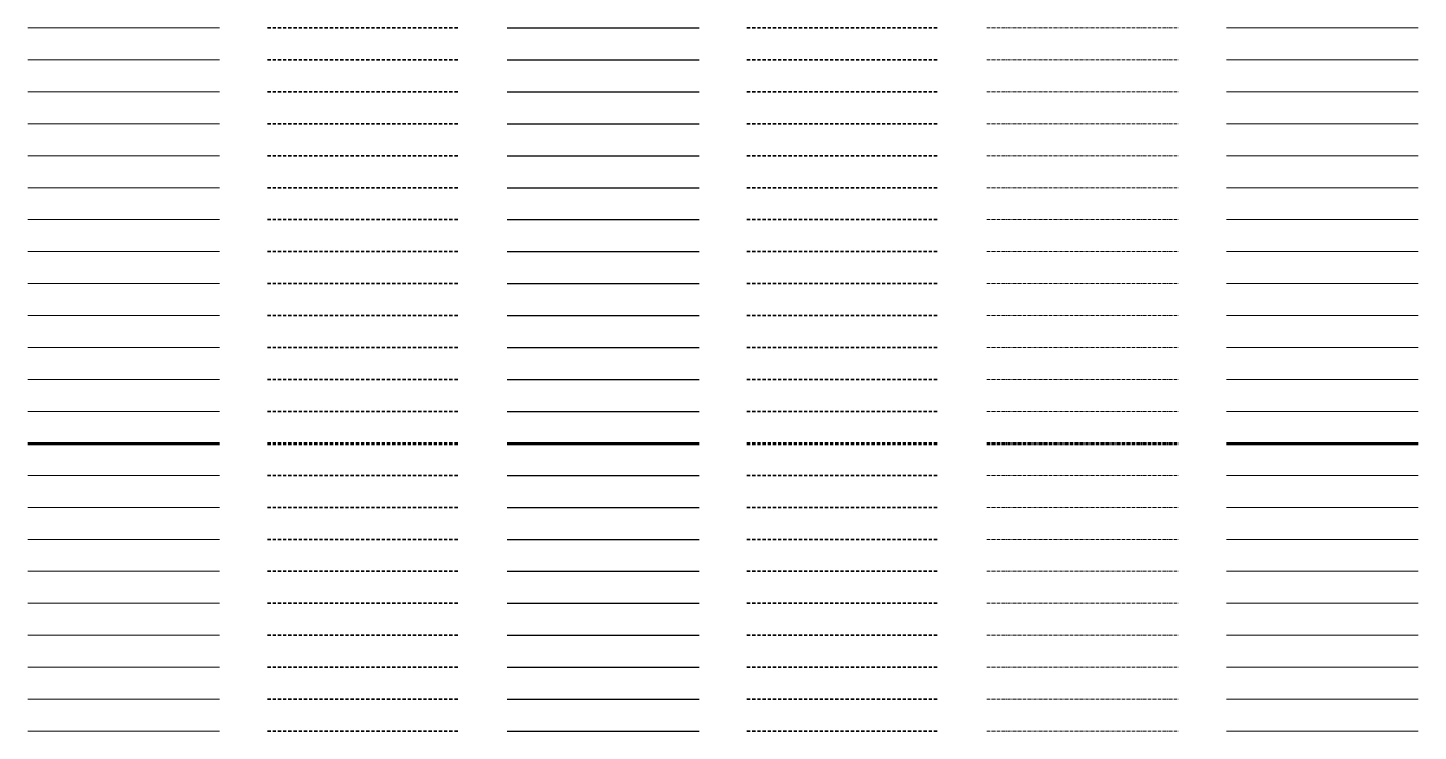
# Model space of a CAD drawing. Header units: metres. Extents: x -170 to 2070, y -13 to 14380.
# Drawn here: x 150 to 1020, y 12140 to 12580 of the extents above; entities that cross this region are included whole.
import ezdxf
from ezdxf.lldxf.tags import DXFTag

# ---------------------------------------------------------------- set-up
doc = ezdxf.new("R2010")
doc.units = ezdxf.units.M
doc.linetypes.add('KL-SO', pattern=[3.25, 2, -1.25])
doc.linetypes.add('KL-VERLATEN-SO', pattern=[3.25, 2, -0.5, 0.25, -0.5])
for name, color, linetype, lineweight in [('B-OI-KL-ET_MS_TRANSPORT_3 kV_1x25Cu as16-G', 12, 'Continuous', 18), ('B-OI-KL-ET_MS_TRANSPORT_3 kV_1x25Cu as16-RESERVE-G', 12, 'KL-RESERVE-SO', 18), ('B-OI-KL-ET_MS_TRANSPORT_3 kV_1x25Cu as16-VERLATEN-G', 12, 'KL-VERLATEN-SO', 18), ('B-OI-KL-ET_MS_TRANSPORT_3 kV_1x400Alrm as35-G', 12, 'Continuous', 18), ('B-OI-KL-ET_MS_TRANSPORT_3 kV_1x400Alrm as35-RESERVE-G', 12, 'KL-RESERVE-SO', 18), ('B-OI-KL-ET_MS_TRANSPORT_3 kV_1x400Alrm as35-VERLATEN-G', 12, 'KL-VERLATEN-SO', 18), ('B-OI-KL-ET_MS_TRANSPORT_3 kV_1x630Alrm as35-G', 12, 'Continuous', 18), ('B-OI-KL-ET_MS_TRANSPORT_3 kV_1x630Alrm as35-RESERVE-G', 12, 'KL-RESERVE-SO', 18), ('B-OI-KL-ET_MS_TRANSPORT_3 kV_1x630Alrm as35-VERLATEN-G', 12, 'KL-VERLATEN-SO', 18), ('B-OI-KL-ET_MS_TRANSPORT_3 kV_1x630Cu as50-G', 12, 'Continuous', 18), ('B-OI-KL-ET_MS_TRANSPORT_3 kV_1x630Cu as50-RESERVE-G', 12, 'KL-RESERVE-SO', 18), ('B-OI-KL-ET_MS_TRANSPORT_3 kV_1x630Cu as50-VERLATEN-G', 12, 'KL-VERLATEN-SO', 18), ('B-OI-KL-ET_MS_TRANSPORT_3 kV_1x800Alrm as35-G', 12, 'Continuous', 18), ('B-OI-KL-ET_MS_TRANSPORT_3 kV_1x800Alrm as35-RESERVE-G', 12, 'KL-RESERVE-SO', 18), ('B-OI-KL-ET_MS_TRANSPORT_3 kV_1x800Alrm as35-VERLATEN-G', 12, 'KL-VERLATEN-SO', 18), ('B-OI-KL-ET_MS_TRANSPORT_3 kV_1x95Alrm as50-G', 12, 'Continuous', 18), ('B-OI-KL-ET_MS_TRANSPORT_3 kV_1x95Alrm as50-RESERVE-G', 12, 'KL-RESERVE-SO', 18), ('B-OI-KL-ET_MS_TRANSPORT_3 kV_1x95Alrm as50-VERLATEN-G', 12, 'KL-VERLATEN-SO', 18), ('B-OI-KL-ET_MS_TRANSPORT_3 kV_3x240Alrm as35-G', 12, 'Continuous', 18), ('B-OI-KL-ET_MS_TRANSPORT_3 kV_3x240Alrm as35-RESERVE-G', 12, 'KL-RESERVE-SO', 18), ('B-OI-KL-ET_MS_TRANSPORT_3 kV_3x240Alrm as35-VERLATEN-G', 12, 'KL-VERLATEN-SO', 18), ('B-OI-KL-ET_MS_TRANSPORT_3 kV_OVERIG-G', 12, 'Continuous', 18), ('B-OI-KL-ET_MS_TRANSPORT_3 kV_OVERIG-RESERVE-G', 12, 'KL-RESERVE-SO', 18), ('B-OI-KL-ET_MS_TRANSPORT_3 kV_OVERIG-VERLATEN-G', 12, 'KL-VERLATEN-SO', 18), ('B-OI-KL-ET_MS_TUNNELLEIDING-G', 7, 'Continuous', 18), ('B-OI-KL-ET_MS_TUNNELLEIDING-RESERVE-G', 7, 'KL-RESERVE-SO', 18), ('B-OI-KL-ET_MS_TUNNELLEIDING-VERLATEN-G', 7, 'KL-VERLATEN-SO', 18), ('B-OI-KL-ET_MS_VERWIJZING_MANTELBUIS-G', 7, 'Continuous', 70), ('B-OI-KL-ET_MS_VERWIJZING_MANTELBUIS-RESERVE-G', 7, 'KL-RESERVE-SO', 70), ('B-OI-KL-ET_MS_VERWIJZING_MANTELBUIS-VERLATEN-G', 7, 'KL-VERLATEN-SO', 70), ('B-OI-KL-ET_MS_ZINKER_BOOG-G', 7, 'Continuous', 18), ('B-OI-KL-ET_MS_ZINKER_BOOG-RESERVE-G', 7, 'KL-RESERVE-SO', 18), ('B-OI-KL-ET_MS_ZINKER_BOOG-VERLATEN-G', 7, 'KL-VERLATEN-SO', 18), ('B-OI-KL-ET_MS_ZINKER_OVERIG-G', 7, 'Continuous', 18), ('B-OI-KL-ET_MS_ZINKER_OVERIG-RESERVE-G', 7, 'KL-RESERVE-SO', 18), ('B-OI-KL-ET_MS_ZINKER_OVERIG-VERLATEN-G', 7, 'KL-VERLATEN-SO', 18), ('B-OI-KL-ET_MS_ZINKER_SLEEP-G', 7, 'Continuous', 18), ('B-OI-KL-ET_MS_ZINKER_SLEEP-RESERVE-G', 7, 'KL-RESERVE-SO', 18), ('B-OI-KL-ET_MS_ZINKER_SLEEP-VERLATEN-G', 7, 'KL-VERLATEN-SO', 18), ('B-OI-KL-ET_OV_AANSLUITNET_230 V_3x10Cu-G', 14, 'Continuous', 18), ('B-OI-KL-ET_OV_AANSLUITNET_230 V_3x10Cu-RESERVE-G', 14, 'KL-RESERVE-SO', 18), ('B-OI-KL-ET_OV_AANSLUITNET_230 V_3x10Cu-VERLATEN-G', 14, 'KL-VERLATEN-SO', 18), ('B-OI-KL-ET_OV_AANSLUITNET_230 V_3x2.5Cu-G', 14, 'Continuous', 18), ('B-OI-KL-ET_OV_AANSLUITNET_230 V_3x2.5Cu-RESERVE-G', 14, 'KL-RESERVE-SO', 18), ('B-OI-KL-ET_OV_AANSLUITNET_230 V_3x2.5Cu-VERLATEN-G', 14, 'KL-VERLATEN-SO', 18), ('B-OI-KL-ET_OV_AANSLUITNET_230 V_4x10Cu-G', 14, 'Continuous', 18), ('B-OI-KL-ET_OV_AANSLUITNET_230 V_4x10Cu-RESERVE-G', 14, 'KL-RESERVE-SO', 18), ('B-OI-KL-ET_OV_AANSLUITNET_230 V_4x10Cu-VERLATEN-G', 14, 'KL-VERLATEN-SO', 18), ('B-OI-KL-ET_OV_AANSLUITNET_230 V_4x150Al 4x6Cu-G', 14, 'Continuous', 18), ('B-OI-KL-ET_OV_AANSLUITNET_230 V_4x150Al 4x6Cu-RESERVE-G', 14, 'KL-RESERVE-SO', 18), ('B-OI-KL-ET_OV_AANSLUITNET_230 V_4x150Al 4x6Cu-VERLATEN-G', 14, 'KL-VERLATEN-SO', 18), ('B-OI-KL-ET_OV_AANSLUITNET_230 V_4x150Al-G', 14, 'Continuous', 18), ('B-OI-KL-ET_OV_AANSLUITNET_230 V_4x150Al-RESERVE-G', 14, 'KL-RESERVE-SO', 18), ('B-OI-KL-ET_OV_AANSLUITNET_230 V_4x150Al-VERLATEN-G', 14, 'KL-VERLATEN-SO', 18), ('B-OI-KL-ET_OV_AANSLUITNET_230 V_4x16Cu 4x2.5Cu-G', 14, 'Continuous', 18), ('B-OI-KL-ET_OV_AANSLUITNET_230 V_4x16Cu 4x2.5Cu-RESERVE-G', 14, 'KL-RESERVE-SO', 18), ('B-OI-KL-ET_OV_AANSLUITNET_230 V_4x16Cu 4x2.5Cu-VERLATEN-G', 14, 'KL-VERLATEN-SO', 18), ('B-OI-KL-ET_OV_AANSLUITNET_230 V_4x16Cu-G', 14, 'Continuous', 18), ('B-OI-KL-ET_OV_AANSLUITNET_230 V_4x16Cu-RESERVE-G', 14, 'KL-RESERVE-SO', 18), ('B-OI-KL-ET_OV_AANSLUITNET_230 V_4x16Cu-VERLATEN-G', 14, 'KL-VERLATEN-SO', 18), ('B-OI-KL-ET_OV_AANSLUITNET_230 V_4x2.5Cu-G', 14, 'Continuous', 18), ('B-OI-KL-ET_OV_AANSLUITNET_230 V_4x2.5Cu-RESERVE-G', 14, 'KL-RESERVE-SO', 18), ('B-OI-KL-ET_OV_AANSLUITNET_230 V_4x2.5Cu-VERLATEN-G', 14, 'KL-VERLATEN-SO', 18), ('B-OI-KL-ET_OV_AANSLUITNET_230 V_4x240Al-G', 14, 'Continuous', 18), ('B-OI-KL-ET_OV_AANSLUITNET_230 V_4x240Al-RESERVE-G', 14, 'KL-RESERVE-SO', 18), ('B-OI-KL-ET_OV_AANSLUITNET_230 V_4x240Al-VERLATEN-G', 14, 'KL-VERLATEN-SO', 18), ('B-OI-KL-ET_OV_AANSLUITNET_230 V_4x6Cu-G', 14, 'Continuous', 18), ('B-OI-KL-ET_OV_AANSLUITNET_230 V_4x6Cu-RESERVE-G', 14, 'KL-RESERVE-SO', 18), ('B-OI-KL-ET_OV_AANSLUITNET_230 V_4x6Cu-VERLATEN-G', 14, 'KL-VERLATEN-SO', 18), ('N-OI-KL-ET_MS_TRANSPORT_3 kV_1x25Cu as16-G', 12, 'KL-SO', 35), ('N-OI-KL-ET_MS_TRANSPORT_3 kV_1x400Alrm as35-G', 12, 'KL-SO', 35), ('N-OI-KL-ET_MS_TRANSPORT_3 kV_1x630Alrm as35-G', 12, 'KL-SO', 35), ('N-OI-KL-ET_MS_TRANSPORT_3 kV_1x630Cu as50-G', 12, 'KL-SO', 35), ('N-OI-KL-ET_MS_TRANSPORT_3 kV_1x800Alrm as35-G', 12, 'KL-SO', 35), ('N-OI-KL-ET_MS_TRANSPORT_3 kV_1x95Alrm as50-G', 12, 'KL-SO', 35), ('N-OI-KL-ET_MS_TRANSPORT_3 kV_3x240Alrm as35-G', 12, 'KL-SO', 35), ('N-OI-KL-ET_MS_TRANSPORT_3 kV_OVERIG-G', 12, 'KL-SO', 35), ('N-OI-KL-ET_MS_TUNNELLEIDING-G', 7, 'KL-SO', 35), ('N-OI-KL-ET_MS_VERWIJZING_MANTELBUIS-G', 10, 'KL-SO', 70), ('N-OI-KL-ET_MS_ZINKER_BOOG-G', 7, 'KL-SO', 35), ('N-OI-KL-ET_MS_ZINKER_OVERIG-G', 7, 'KL-SO', 35), ('N-OI-KL-ET_MS_ZINKER_SLEEP-G', 7, 'KL-SO', 35), ('N-OI-KL-ET_OV_AANSLUITNET_230 V_3x10Cu-G', 14, 'KL-SO', 35), ('N-OI-KL-ET_OV_AANSLUITNET_230 V_3x2.5Cu-G', 14, 'KL-SO', 35), ('N-OI-KL-ET_OV_AANSLUITNET_230 V_4x10Cu-G', 14, 'KL-SO', 35), ('N-OI-KL-ET_OV_AANSLUITNET_230 V_4x150Al 4x6Cu-G', 14, 'KL-SO', 35), ('N-OI-KL-ET_OV_AANSLUITNET_230 V_4x150Al-G', 14, 'KL-SO', 35), ('N-OI-KL-ET_OV_AANSLUITNET_230 V_4x16Cu 4x2.5Cu-G', 14, 'KL-SO', 35), ('N-OI-KL-ET_OV_AANSLUITNET_230 V_4x16Cu-G', 14, 'KL-SO', 35), ('N-OI-KL-ET_OV_AANSLUITNET_230 V_4x2.5Cu-G', 14, 'KL-SO', 35), ('N-OI-KL-ET_OV_AANSLUITNET_230 V_4x240Al-G', 14, 'KL-SO', 35), ('N-OI-KL-ET_OV_AANSLUITNET_230 V_4x6Cu-G', 14, 'KL-SO', 35), ('R-OI-KL-ET_MS_TRANSPORT_3 kV_1x25Cu as16-G', 12, 'KL-SO', 35), ('R-OI-KL-ET_MS_TRANSPORT_3 kV_1x400Alrm as35-G', 12, 'KL-SO', 35), ('R-OI-KL-ET_MS_TRANSPORT_3 kV_1x630Alrm as35-G', 12, 'KL-SO', 35), ('R-OI-KL-ET_MS_TRANSPORT_3 kV_1x630Cu as50-G', 12, 'KL-SO', 35), ('R-OI-KL-ET_MS_TRANSPORT_3 kV_1x800Alrm as35-G', 12, 'KL-SO', 35), ('R-OI-KL-ET_MS_TRANSPORT_3 kV_1x95Alrm as50-G', 12, 'KL-SO', 35), ('R-OI-KL-ET_MS_TRANSPORT_3 kV_3x240Alrm as35-G', 12, 'KL-SO', 35), ('R-OI-KL-ET_MS_TRANSPORT_3 kV_OVERIG-G', 12, 'KL-SO', 35), ('R-OI-KL-ET_MS_TUNNELLEIDING-G', 7, 'KL-SO', 35), ('R-OI-KL-ET_MS_VERWIJZING_MANTELBUIS-G', 10, 'KL-SO', 70), ('R-OI-KL-ET_MS_ZINKER_BOOG-G', 7, 'KL-SO', 35), ('R-OI-KL-ET_MS_ZINKER_OVERIG-G', 7, 'KL-SO', 35), ('R-OI-KL-ET_MS_ZINKER_SLEEP-G', 7, 'KL-SO', 35), ('R-OI-KL-ET_OV_AANSLUITNET_230 V_3x10Cu-G', 14, 'KL-SO', 35), ('R-OI-KL-ET_OV_AANSLUITNET_230 V_3x2.5Cu-G', 14, 'KL-SO', 35), ('R-OI-KL-ET_OV_AANSLUITNET_230 V_4x10Cu-G', 14, 'KL-SO', 35), ('R-OI-KL-ET_OV_AANSLUITNET_230 V_4x150Al 4x6Cu-G', 14, 'KL-SO', 35), ('R-OI-KL-ET_OV_AANSLUITNET_230 V_4x150Al-G', 14, 'KL-SO', 35), ('R-OI-KL-ET_OV_AANSLUITNET_230 V_4x16Cu 4x2.5Cu-G', 14, 'KL-SO', 35), ('R-OI-KL-ET_OV_AANSLUITNET_230 V_4x16Cu-G', 14, 'KL-SO', 35), ('R-OI-KL-ET_OV_AANSLUITNET_230 V_4x2.5Cu-G', 14, 'KL-SO', 35), ('R-OI-KL-ET_OV_AANSLUITNET_230 V_4x240Al-G', 14, 'KL-SO', 35), ('R-OI-KL-ET_OV_AANSLUITNET_230 V_4x6Cu-G', 14, 'KL-SO', 35), ('V-OI-KL-ET_MS_TRANSPORT_3 kV_1x25Cu as16-G', 12, 'V-KL-SO', 25), ('V-OI-KL-ET_MS_TRANSPORT_3 kV_1x400Alrm as35-G', 12, 'V-KL-SO', 25), ('V-OI-KL-ET_MS_TRANSPORT_3 kV_1x630Alrm as35-G', 12, 'V-KL-SO', 25), ('V-OI-KL-ET_MS_TRANSPORT_3 kV_1x630Cu as50-G', 12, 'V-KL-SO', 25), ('V-OI-KL-ET_MS_TRANSPORT_3 kV_1x800Alrm as35-G', 12, 'V-KL-SO', 25), ('V-OI-KL-ET_MS_TRANSPORT_3 kV_1x95Alrm as50-G', 12, 'V-KL-SO', 25), ('V-OI-KL-ET_MS_TRANSPORT_3 kV_3x240Alrm as35-G', 12, 'V-KL-SO', 25), ('V-OI-KL-ET_MS_TRANSPORT_3 kV_OVERIG-G', 12, 'V-KL-SO', 25), ('V-OI-KL-ET_MS_TUNNELLEIDING-G', 7, 'V-KL-SO', 25), ('V-OI-KL-ET_MS_VERWIJZING_MANTELBUIS-G', 7, 'V-KL-SO', 70), ('V-OI-KL-ET_MS_ZINKER_BOOG-G', 7, 'V-KL-SO', 25), ('V-OI-KL-ET_MS_ZINKER_OVERIG-G', 7, 'V-KL-SO', 25), ('V-OI-KL-ET_MS_ZINKER_SLEEP-G', 7, 'V-KL-SO', 25), ('V-OI-KL-ET_OV_AANSLUITNET_230 V_3x10Cu-G', 14, 'V-KL-SO', 25), ('V-OI-KL-ET_OV_AANSLUITNET_230 V_3x2.5Cu-G', 14, 'V-KL-SO', 25), ('V-OI-KL-ET_OV_AANSLUITNET_230 V_4x10Cu-G', 14, 'V-KL-SO', 25), ('V-OI-KL-ET_OV_AANSLUITNET_230 V_4x150Al 4x6Cu-G', 14, 'V-KL-SO', 25), ('V-OI-KL-ET_OV_AANSLUITNET_230 V_4x150Al-G', 14, 'V-KL-SO', 25), ('V-OI-KL-ET_OV_AANSLUITNET_230 V_4x16Cu 4x2.5Cu-G', 14, 'V-KL-SO', 25), ('V-OI-KL-ET_OV_AANSLUITNET_230 V_4x16Cu-G', 14, 'V-KL-SO', 25), ('V-OI-KL-ET_OV_AANSLUITNET_230 V_4x2.5Cu-G', 14, 'V-KL-SO', 25), ('V-OI-KL-ET_OV_AANSLUITNET_230 V_4x240Al-G', 14, 'V-KL-SO', 25), ('V-OI-KL-ET_OV_AANSLUITNET_230 V_4x6Cu-G', 14, 'V-KL-SO', 25)]:
    doc.layers.add(name, color=color, linetype=linetype, lineweight=lineweight)
doc.styles.get("Standard").update_dxf_attribs({"font": 'NLCS-ISO.ttf'})
tags = doc.linetypes.add('KL-RESERVE-SO', pattern='A,7,-2,["RS",Standard,S=1,R=0,X=-1,Y=-0.5],-1.5', length=10.5).pattern_tags.tags
tags[6] = DXFTag(74, 10)
doc.linetypes.add('V-KL-SO', pattern='A,2,[24,nlcs.shx,S=0.75,R=0,X=0,Y=0],2', length=4)

msp = doc.modelspace()

# ---------------------------------------------------------------- linework, layer by layer
at = {"layer": 'B-OI-KL-ET_MS_TRANSPORT_3 kV_1x25Cu as16-G'}
msp.add_line((150, 12140), (270, 12140), dxfattribs=at)
at = {"layer": 'B-OI-KL-ET_MS_TRANSPORT_3 kV_1x25Cu as16-RESERVE-G'}
msp.add_line((900, 12140), (1020, 12140), dxfattribs=at)
at = {"layer": 'B-OI-KL-ET_MS_TRANSPORT_3 kV_1x25Cu as16-VERLATEN-G'}
msp.add_line((750, 12140), (870, 12140), dxfattribs=at)
at = {"layer": 'B-OI-KL-ET_MS_TRANSPORT_3 kV_1x400Alrm as35-G'}
msp.add_line((150, 12160), (270, 12160), dxfattribs=at)
at = {"layer": 'B-OI-KL-ET_MS_TRANSPORT_3 kV_1x400Alrm as35-RESERVE-G'}
msp.add_line((900, 12160), (1020, 12160), dxfattribs=at)
at = {"layer": 'B-OI-KL-ET_MS_TRANSPORT_3 kV_1x400Alrm as35-VERLATEN-G'}
msp.add_line((750, 12160), (870, 12160), dxfattribs=at)
at = {"layer": 'B-OI-KL-ET_MS_TRANSPORT_3 kV_1x630Alrm as35-G'}
msp.add_line((150, 12180), (270, 12180), dxfattribs=at)
at = {"layer": 'B-OI-KL-ET_MS_TRANSPORT_3 kV_1x630Alrm as35-RESERVE-G'}
msp.add_line((900, 12180), (1020, 12180), dxfattribs=at)
at = {"layer": 'B-OI-KL-ET_MS_TRANSPORT_3 kV_1x630Alrm as35-VERLATEN-G'}
msp.add_line((750, 12180), (870, 12180), dxfattribs=at)
at = {"layer": 'B-OI-KL-ET_MS_TRANSPORT_3 kV_1x630Cu as50-G'}
msp.add_line((150, 12200), (270, 12200), dxfattribs=at)
at = {"layer": 'B-OI-KL-ET_MS_TRANSPORT_3 kV_1x630Cu as50-RESERVE-G'}
msp.add_line((900, 12200), (1020, 12200), dxfattribs=at)
at = {"layer": 'B-OI-KL-ET_MS_TRANSPORT_3 kV_1x630Cu as50-VERLATEN-G'}
msp.add_line((750, 12200), (870, 12200), dxfattribs=at)
at = {"layer": 'B-OI-KL-ET_MS_TRANSPORT_3 kV_1x800Alrm as35-G'}
msp.add_line((150, 12220), (270, 12220), dxfattribs=at)
at = {"layer": 'B-OI-KL-ET_MS_TRANSPORT_3 kV_1x800Alrm as35-RESERVE-G'}
msp.add_line((900, 12220), (1020, 12220), dxfattribs=at)
at = {"layer": 'B-OI-KL-ET_MS_TRANSPORT_3 kV_1x800Alrm as35-VERLATEN-G'}
msp.add_line((750, 12220), (870, 12220), dxfattribs=at)
at = {"layer": 'B-OI-KL-ET_MS_TRANSPORT_3 kV_1x95Alrm as50-G'}
msp.add_line((150, 12240), (270, 12240), dxfattribs=at)
at = {"layer": 'B-OI-KL-ET_MS_TRANSPORT_3 kV_1x95Alrm as50-RESERVE-G'}
msp.add_line((900, 12240), (1020, 12240), dxfattribs=at)
at = {"layer": 'B-OI-KL-ET_MS_TRANSPORT_3 kV_1x95Alrm as50-VERLATEN-G'}
msp.add_line((750, 12240), (870, 12240), dxfattribs=at)
at = {"layer": 'B-OI-KL-ET_MS_TRANSPORT_3 kV_3x240Alrm as35-G'}
msp.add_line((150, 12260), (270, 12260), dxfattribs=at)
at = {"layer": 'B-OI-KL-ET_MS_TRANSPORT_3 kV_3x240Alrm as35-RESERVE-G'}
msp.add_line((900, 12260), (1020, 12260), dxfattribs=at)
at = {"layer": 'B-OI-KL-ET_MS_TRANSPORT_3 kV_3x240Alrm as35-VERLATEN-G'}
msp.add_line((750, 12260), (870, 12260), dxfattribs=at)
at = {"layer": 'B-OI-KL-ET_MS_TRANSPORT_3 kV_OVERIG-G'}
msp.add_line((150, 12280), (270, 12280), dxfattribs=at)
at = {"layer": 'B-OI-KL-ET_MS_TRANSPORT_3 kV_OVERIG-RESERVE-G'}
msp.add_line((900, 12280), (1020, 12280), dxfattribs=at)
at = {"layer": 'B-OI-KL-ET_MS_TRANSPORT_3 kV_OVERIG-VERLATEN-G'}
msp.add_line((750, 12280), (870, 12280), dxfattribs=at)
at = {"layer": 'B-OI-KL-ET_MS_TUNNELLEIDING-G'}
msp.add_line((150, 12300), (270, 12300), dxfattribs=at)
at = {"layer": 'B-OI-KL-ET_MS_TUNNELLEIDING-RESERVE-G'}
msp.add_line((900, 12300), (1020, 12300), dxfattribs=at)
at = {"layer": 'B-OI-KL-ET_MS_TUNNELLEIDING-VERLATEN-G'}
msp.add_line((750, 12300), (870, 12300), dxfattribs=at)
at = {"layer": 'B-OI-KL-ET_MS_VERWIJZING_MANTELBUIS-G'}
msp.add_line((150, 12320), (270, 12320), dxfattribs=at)
at = {"layer": 'B-OI-KL-ET_MS_VERWIJZING_MANTELBUIS-RESERVE-G'}
msp.add_line((900, 12320), (1020, 12320), dxfattribs=at)
at = {"layer": 'B-OI-KL-ET_MS_VERWIJZING_MANTELBUIS-VERLATEN-G'}
msp.add_line((750, 12320), (870, 12320), dxfattribs=at)
at = {"layer": 'B-OI-KL-ET_MS_ZINKER_BOOG-G'}
msp.add_line((150, 12340), (270, 12340), dxfattribs=at)
at = {"layer": 'B-OI-KL-ET_MS_ZINKER_BOOG-RESERVE-G'}
msp.add_line((900, 12340), (1020, 12340), dxfattribs=at)
at = {"layer": 'B-OI-KL-ET_MS_ZINKER_BOOG-VERLATEN-G'}
msp.add_line((750, 12340), (870, 12340), dxfattribs=at)
at = {"layer": 'B-OI-KL-ET_MS_ZINKER_OVERIG-G'}
msp.add_line((150, 12360), (270, 12360), dxfattribs=at)
at = {"layer": 'B-OI-KL-ET_MS_ZINKER_OVERIG-RESERVE-G'}
msp.add_line((900, 12360), (1020, 12360), dxfattribs=at)
at = {"layer": 'B-OI-KL-ET_MS_ZINKER_OVERIG-VERLATEN-G'}
msp.add_line((750, 12360), (870, 12360), dxfattribs=at)
at = {"layer": 'B-OI-KL-ET_MS_ZINKER_SLEEP-G'}
msp.add_line((150, 12380), (270, 12380), dxfattribs=at)
at = {"layer": 'B-OI-KL-ET_MS_ZINKER_SLEEP-RESERVE-G'}
msp.add_line((900, 12380), (1020, 12380), dxfattribs=at)
at = {"layer": 'B-OI-KL-ET_MS_ZINKER_SLEEP-VERLATEN-G'}
msp.add_line((750, 12380), (870, 12380), dxfattribs=at)
at = {"layer": 'B-OI-KL-ET_OV_AANSLUITNET_230 V_3x10Cu-G'}
msp.add_line((150, 12400), (270, 12400), dxfattribs=at)
at = {"layer": 'B-OI-KL-ET_OV_AANSLUITNET_230 V_3x10Cu-RESERVE-G'}
msp.add_line((900, 12400), (1020, 12400), dxfattribs=at)
at = {"layer": 'B-OI-KL-ET_OV_AANSLUITNET_230 V_3x10Cu-VERLATEN-G'}
msp.add_line((750, 12400), (870, 12400), dxfattribs=at)
at = {"layer": 'B-OI-KL-ET_OV_AANSLUITNET_230 V_3x2.5Cu-G'}
msp.add_line((150, 12420), (270, 12420), dxfattribs=at)
at = {"layer": 'B-OI-KL-ET_OV_AANSLUITNET_230 V_3x2.5Cu-RESERVE-G'}
msp.add_line((900, 12420), (1020, 12420), dxfattribs=at)
at = {"layer": 'B-OI-KL-ET_OV_AANSLUITNET_230 V_3x2.5Cu-VERLATEN-G'}
msp.add_line((750, 12420), (870, 12420), dxfattribs=at)
at = {"layer": 'B-OI-KL-ET_OV_AANSLUITNET_230 V_4x10Cu-G'}
msp.add_line((150, 12440), (270, 12440), dxfattribs=at)
at = {"layer": 'B-OI-KL-ET_OV_AANSLUITNET_230 V_4x10Cu-RESERVE-G'}
msp.add_line((900, 12440), (1020, 12440), dxfattribs=at)
at = {"layer": 'B-OI-KL-ET_OV_AANSLUITNET_230 V_4x10Cu-VERLATEN-G'}
msp.add_line((750, 12440), (870, 12440), dxfattribs=at)
at = {"layer": 'B-OI-KL-ET_OV_AANSLUITNET_230 V_4x150Al 4x6Cu-G'}
msp.add_line((150, 12480), (270, 12480), dxfattribs=at)
at = {"layer": 'B-OI-KL-ET_OV_AANSLUITNET_230 V_4x150Al 4x6Cu-RESERVE-G'}
msp.add_line((900, 12480), (1020, 12480), dxfattribs=at)
at = {"layer": 'B-OI-KL-ET_OV_AANSLUITNET_230 V_4x150Al 4x6Cu-VERLATEN-G'}
msp.add_line((750, 12480), (870, 12480), dxfattribs=at)
at = {"layer": 'B-OI-KL-ET_OV_AANSLUITNET_230 V_4x150Al-G'}
msp.add_line((150, 12460), (270, 12460), dxfattribs=at)
at = {"layer": 'B-OI-KL-ET_OV_AANSLUITNET_230 V_4x150Al-RESERVE-G'}
msp.add_line((900, 12460), (1020, 12460), dxfattribs=at)
at = {"layer": 'B-OI-KL-ET_OV_AANSLUITNET_230 V_4x150Al-VERLATEN-G'}
msp.add_line((750, 12460), (870, 12460), dxfattribs=at)
at = {"layer": 'B-OI-KL-ET_OV_AANSLUITNET_230 V_4x16Cu 4x2.5Cu-G'}
msp.add_line((150, 12520), (270, 12520), dxfattribs=at)
at = {"layer": 'B-OI-KL-ET_OV_AANSLUITNET_230 V_4x16Cu 4x2.5Cu-RESERVE-G'}
msp.add_line((900, 12520), (1020, 12520), dxfattribs=at)
at = {"layer": 'B-OI-KL-ET_OV_AANSLUITNET_230 V_4x16Cu 4x2.5Cu-VERLATEN-G'}
msp.add_line((750, 12520), (870, 12520), dxfattribs=at)
at = {"layer": 'B-OI-KL-ET_OV_AANSLUITNET_230 V_4x16Cu-G'}
msp.add_line((150, 12500), (270, 12500), dxfattribs=at)
at = {"layer": 'B-OI-KL-ET_OV_AANSLUITNET_230 V_4x16Cu-RESERVE-G'}
msp.add_line((900, 12500), (1020, 12500), dxfattribs=at)
at = {"layer": 'B-OI-KL-ET_OV_AANSLUITNET_230 V_4x16Cu-VERLATEN-G'}
msp.add_line((750, 12500), (870, 12500), dxfattribs=at)
at = {"layer": 'B-OI-KL-ET_OV_AANSLUITNET_230 V_4x2.5Cu-G'}
msp.add_line((150, 12540), (270, 12540), dxfattribs=at)
at = {"layer": 'B-OI-KL-ET_OV_AANSLUITNET_230 V_4x2.5Cu-RESERVE-G'}
msp.add_line((900, 12540), (1020, 12540), dxfattribs=at)
at = {"layer": 'B-OI-KL-ET_OV_AANSLUITNET_230 V_4x2.5Cu-VERLATEN-G'}
msp.add_line((750, 12540), (870, 12540), dxfattribs=at)
at = {"layer": 'B-OI-KL-ET_OV_AANSLUITNET_230 V_4x240Al-G'}
msp.add_line((150, 12560), (270, 12560), dxfattribs=at)
at = {"layer": 'B-OI-KL-ET_OV_AANSLUITNET_230 V_4x240Al-RESERVE-G'}
msp.add_line((900, 12560), (1020, 12560), dxfattribs=at)
at = {"layer": 'B-OI-KL-ET_OV_AANSLUITNET_230 V_4x240Al-VERLATEN-G'}
msp.add_line((750, 12560), (870, 12560), dxfattribs=at)
at = {"layer": 'B-OI-KL-ET_OV_AANSLUITNET_230 V_4x6Cu-G'}
msp.add_line((150, 12580), (270, 12580), dxfattribs=at)
at = {"layer": 'B-OI-KL-ET_OV_AANSLUITNET_230 V_4x6Cu-RESERVE-G'}
msp.add_line((900, 12580), (1020, 12580), dxfattribs=at)
at = {"layer": 'B-OI-KL-ET_OV_AANSLUITNET_230 V_4x6Cu-VERLATEN-G'}
msp.add_line((750, 12580), (870, 12580), dxfattribs=at)
at = {"layer": 'N-OI-KL-ET_MS_TRANSPORT_3 kV_1x25Cu as16-G'}
msp.add_line((300, 12140), (420, 12140), dxfattribs=at)
at = {"layer": 'N-OI-KL-ET_MS_TRANSPORT_3 kV_1x400Alrm as35-G'}
msp.add_line((300, 12160), (420, 12160), dxfattribs=at)
at = {"layer": 'N-OI-KL-ET_MS_TRANSPORT_3 kV_1x630Alrm as35-G'}
msp.add_line((300, 12180), (420, 12180), dxfattribs=at)
at = {"layer": 'N-OI-KL-ET_MS_TRANSPORT_3 kV_1x630Cu as50-G'}
msp.add_line((300, 12200), (420, 12200), dxfattribs=at)
at = {"layer": 'N-OI-KL-ET_MS_TRANSPORT_3 kV_1x800Alrm as35-G'}
msp.add_line((300, 12220), (420, 12220), dxfattribs=at)
at = {"layer": 'N-OI-KL-ET_MS_TRANSPORT_3 kV_1x95Alrm as50-G'}
msp.add_line((300, 12240), (420, 12240), dxfattribs=at)
at = {"layer": 'N-OI-KL-ET_MS_TRANSPORT_3 kV_3x240Alrm as35-G'}
msp.add_line((300, 12260), (420, 12260), dxfattribs=at)
at = {"layer": 'N-OI-KL-ET_MS_TRANSPORT_3 kV_OVERIG-G'}
msp.add_line((300, 12280), (420, 12280), dxfattribs=at)
at = {"layer": 'N-OI-KL-ET_MS_TUNNELLEIDING-G'}
msp.add_line((300, 12300), (420, 12300), dxfattribs=at)
at = {"layer": 'N-OI-KL-ET_MS_VERWIJZING_MANTELBUIS-G'}
msp.add_line((300, 12320), (420, 12320), dxfattribs=at)
at = {"layer": 'N-OI-KL-ET_MS_ZINKER_BOOG-G'}
msp.add_line((300, 12340), (420, 12340), dxfattribs=at)
at = {"layer": 'N-OI-KL-ET_MS_ZINKER_OVERIG-G'}
msp.add_line((300, 12360), (420, 12360), dxfattribs=at)
at = {"layer": 'N-OI-KL-ET_MS_ZINKER_SLEEP-G'}
msp.add_line((300, 12380), (420, 12380), dxfattribs=at)
at = {"layer": 'N-OI-KL-ET_OV_AANSLUITNET_230 V_3x10Cu-G'}
msp.add_line((300, 12400), (420, 12400), dxfattribs=at)
at = {"layer": 'N-OI-KL-ET_OV_AANSLUITNET_230 V_3x2.5Cu-G'}
msp.add_line((300, 12420), (420, 12420), dxfattribs=at)
at = {"layer": 'N-OI-KL-ET_OV_AANSLUITNET_230 V_4x10Cu-G'}
msp.add_line((300, 12440), (420, 12440), dxfattribs=at)
at = {"layer": 'N-OI-KL-ET_OV_AANSLUITNET_230 V_4x150Al 4x6Cu-G'}
msp.add_line((300, 12480), (420, 12480), dxfattribs=at)
at = {"layer": 'N-OI-KL-ET_OV_AANSLUITNET_230 V_4x150Al-G'}
msp.add_line((300, 12460), (420, 12460), dxfattribs=at)
at = {"layer": 'N-OI-KL-ET_OV_AANSLUITNET_230 V_4x16Cu 4x2.5Cu-G'}
msp.add_line((300, 12520), (420, 12520), dxfattribs=at)
at = {"layer": 'N-OI-KL-ET_OV_AANSLUITNET_230 V_4x16Cu-G'}
msp.add_line((300, 12500), (420, 12500), dxfattribs=at)
at = {"layer": 'N-OI-KL-ET_OV_AANSLUITNET_230 V_4x2.5Cu-G'}
msp.add_line((300, 12540), (420, 12540), dxfattribs=at)
at = {"layer": 'N-OI-KL-ET_OV_AANSLUITNET_230 V_4x240Al-G'}
msp.add_line((300, 12560), (420, 12560), dxfattribs=at)
at = {"layer": 'N-OI-KL-ET_OV_AANSLUITNET_230 V_4x6Cu-G'}
msp.add_line((300, 12580), (420, 12580), dxfattribs=at)
at = {"layer": 'R-OI-KL-ET_MS_TRANSPORT_3 kV_1x25Cu as16-G'}
msp.add_line((600, 12140), (720, 12140), dxfattribs=at)
at = {"layer": 'R-OI-KL-ET_MS_TRANSPORT_3 kV_1x400Alrm as35-G'}
msp.add_line((600, 12160), (720, 12160), dxfattribs=at)
at = {"layer": 'R-OI-KL-ET_MS_TRANSPORT_3 kV_1x630Alrm as35-G'}
msp.add_line((600, 12180), (720, 12180), dxfattribs=at)
at = {"layer": 'R-OI-KL-ET_MS_TRANSPORT_3 kV_1x630Cu as50-G'}
msp.add_line((600, 12200), (720, 12200), dxfattribs=at)
at = {"layer": 'R-OI-KL-ET_MS_TRANSPORT_3 kV_1x800Alrm as35-G'}
msp.add_line((600, 12220), (720, 12220), dxfattribs=at)
at = {"layer": 'R-OI-KL-ET_MS_TRANSPORT_3 kV_1x95Alrm as50-G'}
msp.add_line((600, 12240), (720, 12240), dxfattribs=at)
at = {"layer": 'R-OI-KL-ET_MS_TRANSPORT_3 kV_3x240Alrm as35-G'}
msp.add_line((600, 12260), (720, 12260), dxfattribs=at)
at = {"layer": 'R-OI-KL-ET_MS_TRANSPORT_3 kV_OVERIG-G'}
msp.add_line((600, 12280), (720, 12280), dxfattribs=at)
at = {"layer": 'R-OI-KL-ET_MS_TUNNELLEIDING-G'}
msp.add_line((600, 12300), (720, 12300), dxfattribs=at)
at = {"layer": 'R-OI-KL-ET_MS_VERWIJZING_MANTELBUIS-G'}
msp.add_line((600, 12320), (720, 12320), dxfattribs=at)
at = {"layer": 'R-OI-KL-ET_MS_ZINKER_BOOG-G'}
msp.add_line((600, 12340), (720, 12340), dxfattribs=at)
at = {"layer": 'R-OI-KL-ET_MS_ZINKER_OVERIG-G'}
msp.add_line((600, 12360), (720, 12360), dxfattribs=at)
at = {"layer": 'R-OI-KL-ET_MS_ZINKER_SLEEP-G'}
msp.add_line((600, 12380), (720, 12380), dxfattribs=at)
at = {"layer": 'R-OI-KL-ET_OV_AANSLUITNET_230 V_3x10Cu-G'}
msp.add_line((600, 12400), (720, 12400), dxfattribs=at)
at = {"layer": 'R-OI-KL-ET_OV_AANSLUITNET_230 V_3x2.5Cu-G'}
msp.add_line((600, 12420), (720, 12420), dxfattribs=at)
at = {"layer": 'R-OI-KL-ET_OV_AANSLUITNET_230 V_4x10Cu-G'}
msp.add_line((600, 12440), (720, 12440), dxfattribs=at)
at = {"layer": 'R-OI-KL-ET_OV_AANSLUITNET_230 V_4x150Al 4x6Cu-G'}
msp.add_line((600, 12480), (720, 12480), dxfattribs=at)
at = {"layer": 'R-OI-KL-ET_OV_AANSLUITNET_230 V_4x150Al-G'}
msp.add_line((600, 12460), (720, 12460), dxfattribs=at)
at = {"layer": 'R-OI-KL-ET_OV_AANSLUITNET_230 V_4x16Cu 4x2.5Cu-G'}
msp.add_line((600, 12520), (720, 12520), dxfattribs=at)
at = {"layer": 'R-OI-KL-ET_OV_AANSLUITNET_230 V_4x16Cu-G'}
msp.add_line((600, 12500), (720, 12500), dxfattribs=at)
at = {"layer": 'R-OI-KL-ET_OV_AANSLUITNET_230 V_4x2.5Cu-G'}
msp.add_line((600, 12540), (720, 12540), dxfattribs=at)
at = {"layer": 'R-OI-KL-ET_OV_AANSLUITNET_230 V_4x240Al-G'}
msp.add_line((600, 12560), (720, 12560), dxfattribs=at)
at = {"layer": 'R-OI-KL-ET_OV_AANSLUITNET_230 V_4x6Cu-G'}
msp.add_line((600, 12580), (720, 12580), dxfattribs=at)
at = {"layer": 'V-OI-KL-ET_MS_TRANSPORT_3 kV_1x25Cu as16-G'}
msp.add_line((450, 12140), (570, 12140), dxfattribs=at)
at = {"layer": 'V-OI-KL-ET_MS_TRANSPORT_3 kV_1x400Alrm as35-G'}
msp.add_line((450, 12160), (570, 12160), dxfattribs=at)
at = {"layer": 'V-OI-KL-ET_MS_TRANSPORT_3 kV_1x630Alrm as35-G'}
msp.add_line((450, 12180), (570, 12180), dxfattribs=at)
at = {"layer": 'V-OI-KL-ET_MS_TRANSPORT_3 kV_1x630Cu as50-G'}
msp.add_line((450, 12200), (570, 12200), dxfattribs=at)
at = {"layer": 'V-OI-KL-ET_MS_TRANSPORT_3 kV_1x800Alrm as35-G'}
msp.add_line((450, 12220), (570, 12220), dxfattribs=at)
at = {"layer": 'V-OI-KL-ET_MS_TRANSPORT_3 kV_1x95Alrm as50-G'}
msp.add_line((450, 12240), (570, 12240), dxfattribs=at)
at = {"layer": 'V-OI-KL-ET_MS_TRANSPORT_3 kV_3x240Alrm as35-G'}
msp.add_line((450, 12260), (570, 12260), dxfattribs=at)
at = {"layer": 'V-OI-KL-ET_MS_TRANSPORT_3 kV_OVERIG-G'}
msp.add_line((450, 12280), (570, 12280), dxfattribs=at)
at = {"layer": 'V-OI-KL-ET_MS_TUNNELLEIDING-G'}
msp.add_line((450, 12300), (570, 12300), dxfattribs=at)
at = {"layer": 'V-OI-KL-ET_MS_VERWIJZING_MANTELBUIS-G'}
msp.add_line((450, 12320), (570, 12320), dxfattribs=at)
at = {"layer": 'V-OI-KL-ET_MS_ZINKER_BOOG-G'}
msp.add_line((450, 12340), (570, 12340), dxfattribs=at)
at = {"layer": 'V-OI-KL-ET_MS_ZINKER_OVERIG-G'}
msp.add_line((450, 12360), (570, 12360), dxfattribs=at)
at = {"layer": 'V-OI-KL-ET_MS_ZINKER_SLEEP-G'}
msp.add_line((450, 12380), (570, 12380), dxfattribs=at)
at = {"layer": 'V-OI-KL-ET_OV_AANSLUITNET_230 V_3x10Cu-G'}
msp.add_line((450, 12400), (570, 12400), dxfattribs=at)
at = {"layer": 'V-OI-KL-ET_OV_AANSLUITNET_230 V_3x2.5Cu-G'}
msp.add_line((450, 12420), (570, 12420), dxfattribs=at)
at = {"layer": 'V-OI-KL-ET_OV_AANSLUITNET_230 V_4x10Cu-G'}
msp.add_line((450, 12440), (570, 12440), dxfattribs=at)
at = {"layer": 'V-OI-KL-ET_OV_AANSLUITNET_230 V_4x150Al 4x6Cu-G'}
msp.add_line((450, 12480), (570, 12480), dxfattribs=at)
at = {"layer": 'V-OI-KL-ET_OV_AANSLUITNET_230 V_4x150Al-G'}
msp.add_line((450, 12460), (570, 12460), dxfattribs=at)
at = {"layer": 'V-OI-KL-ET_OV_AANSLUITNET_230 V_4x16Cu 4x2.5Cu-G'}
msp.add_line((450, 12520), (570, 12520), dxfattribs=at)
at = {"layer": 'V-OI-KL-ET_OV_AANSLUITNET_230 V_4x16Cu-G'}
msp.add_line((450, 12500), (570, 12500), dxfattribs=at)
at = {"layer": 'V-OI-KL-ET_OV_AANSLUITNET_230 V_4x2.5Cu-G'}
msp.add_line((450, 12540), (570, 12540), dxfattribs=at)
at = {"layer": 'V-OI-KL-ET_OV_AANSLUITNET_230 V_4x240Al-G'}
msp.add_line((450, 12560), (570, 12560), dxfattribs=at)
at = {"layer": 'V-OI-KL-ET_OV_AANSLUITNET_230 V_4x6Cu-G'}
msp.add_line((450, 12580), (570, 12580), dxfattribs=at)

doc.saveas('drawing.dxf')
